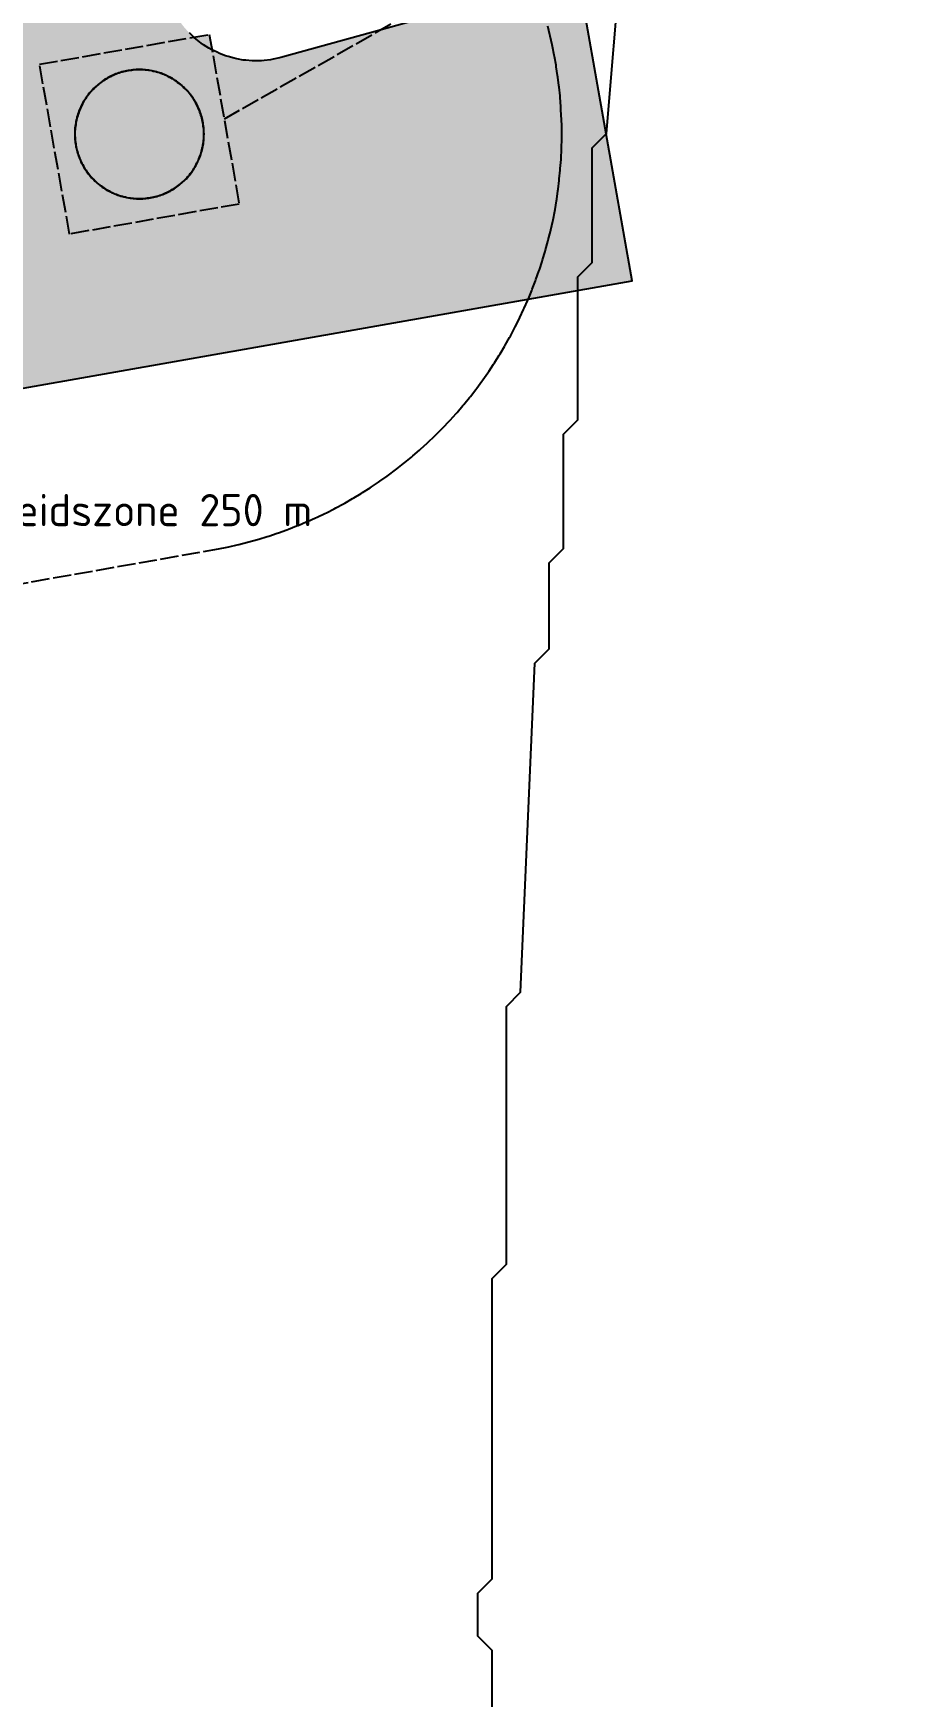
# Model space of a CAD drawing. Header units: metres. Extents: x 284000 to 318000, y 7632000 to 7666000.
# Drawn here: x 296130 to 296738, y 7646533 to 7647695 of the extents above; entities that cross this region are included whole.
import ezdxf
from ezdxf.enums import TextEntityAlignment as Align

# ---------------------------------------------------------------- set-up
doc = ezdxf.new("R2010")
doc.units = ezdxf.units.M
doc.header["$LTSCALE"] = 10
doc.linetypes.add('DASHED', pattern=[1.524, 1.27, -0.254])
for name, color, linetype in [('HV-D-OPSLAG', 51, 'Continuous'), ('HV-KUSTLIJN', 4, 'Continuous'), ('HV-LEIDING', 1, 'Continuous'), ('HV-LNG', 1, 'Continuous'), ('HV-ONDERGROND', 8, 'Continuous'), ('HV-TEKST-02', 7, 'Continuous'), ('HV-VEILIGHEID', 1, 'Continuous')]:
    doc.layers.add(name, color=color, linetype=linetype)
doc.styles.add('NLCS-ISO', font='NLCS-ISO.ttf')
picture_1 = doc.add_image_def('image1.jpg', size_in_pixel=(3400, 3400))

msp = doc.modelspace()

# ---------------------------------------------------------------- hatches: boundary and pattern name
at = {"layer": 'HV-D-OPSLAG', "true_color": 0xf1faee, "transparency": 33554534}
h = msp.add_hatch(color=51, dxfattribs=at)
h.dxf.hatch_style = 1
h.paths.add_polyline_path([(296252.5, 7647694.3), (296273.4, 7647575.8), (296154.9, 7647554.8), (296133.9, 7647673.4)])
h = msp.add_hatch(color=51, dxfattribs=at)
h.dxf.hatch_style = 1
h.paths.add_polyline_path([(296248.2, 7647632.4), (296248, 7647633.5), (296247.7, 7647634.6), (296247.5, 7647635.7), (296247.2, 7647636.8), (296246.9, 7647637.8), (296246.5, 7647638.9), (296246.2, 7647639.9), (296245.8, 7647641), (296245.4, 7647642), (296244.9, 7647643), (296244.5, 7647644), (296244, 7647645), (296243.5, 7647646), (296242.9, 7647647), (296242.4, 7647647.9), (296241.8, 7647648.9), (296241.2, 7647649.8), (296240.5, 7647650.7), (296239.9, 7647651.6), (296239.2, 7647652.5), (296238.5, 7647653.3), (296237.8, 7647654.2), (296237.1, 7647655), (296236.3, 7647655.8), (296235.5, 7647656.6), (296234.7, 7647657.4), (296233.9, 7647658.1), (296233.1, 7647658.9), (296232.3, 7647659.6), (296231.4, 7647660.3), (296230.5, 7647660.9), (296229.6, 7647661.6), (296228.7, 7647662.2), (296227.8, 7647662.8), (296226.8, 7647663.4), (296225.8, 7647663.9), (296224.9, 7647664.5), (296223.9, 7647665), (296222.9, 7647665.5), (296221.9, 7647665.9), (296220.9, 7647666.4), (296219.8, 7647666.8), (296218.8, 7647667.2), (296217.7, 7647667.5), (296216.7, 7647667.8), (296215.6, 7647668.2), (296214.6, 7647668.4), (296213.5, 7647668.7), (296212.4, 7647668.9), (296211.3, 7647669.1), (296210.2, 7647669.3), (296209.1, 7647669.4), (296208, 7647669.6), (296206.9, 7647669.6), (296205.8, 7647669.7), (296204.7, 7647669.7), (296203.6, 7647669.8), (296202.5, 7647669.7), (296201.4, 7647669.7), (296200.3, 7647669.6), (296199.1, 7647669.5), (296198, 7647669.4), (296197, 7647669.2), (296195.9, 7647669.1), (296194.8, 7647668.9), (296193.7, 7647668.6), (296192.6, 7647668.4), (296191.5, 7647668.1), (296190.5, 7647667.8), (296189.4, 7647667.4), (296188.4, 7647667.1), (296187.3, 7647666.7), (296186.3, 7647666.3), (296185.3, 7647665.8), (296184.3, 7647665.4), (296183.3, 7647664.9), (296182.3, 7647664.4), (296181.3, 7647663.8), (296180.4, 7647663.3), (296179.4, 7647662.7), (296178.5, 7647662.1), (296177.6, 7647661.4), (296176.7, 7647660.8), (296175.8, 7647660.1), (296175, 7647659.4), (296174.1, 7647658.7), (296173.3, 7647658), (296172.5, 7647657.2), (296171.7, 7647656.4), (296170.9, 7647655.6), (296170.2, 7647654.8), (296169.4, 7647654), (296168.7, 7647653.2), (296168, 7647652.3), (296167.4, 7647651.4), (296166.7, 7647650.5), (296166.1, 7647649.6), (296165.5, 7647648.7), (296164.9, 7647647.7), (296164.3, 7647646.7), (296163.8, 7647645.8), (296163.3, 7647644.8), (296162.8, 7647643.8), (296162.4, 7647642.8), (296161.9, 7647641.8), (296161.5, 7647640.7), (296161.1, 7647639.7), (296160.8, 7647638.6), (296160.4, 7647637.6), (296160.1, 7647636.5), (296159.9, 7647635.5), (296159.6, 7647634.4), (296159.4, 7647633.3), (296159.2, 7647632.2), (296159, 7647631.1), (296158.9, 7647630), (296158.7, 7647628.9), (296158.7, 7647627.8), (296158.6, 7647626.7), (296158.6, 7647625.6), (296158.5, 7647624.5), (296158.6, 7647623.4), (296158.6, 7647622.3), (296158.7, 7647621.2), (296158.8, 7647620), (296158.9, 7647618.9), (296159, 7647617.9), (296159.2, 7647616.8), (296159.4, 7647615.7), (296159.7, 7647614.6), (296159.9, 7647613.5), (296160.2, 7647612.4), (296160.5, 7647611.4), (296160.9, 7647610.3), (296161.2, 7647609.3), (296161.6, 7647608.2), (296162, 7647607.2), (296162.5, 7647606.2), (296162.9, 7647605.2), (296163.4, 7647604.2), (296163.9, 7647603.2), (296164.5, 7647602.2), (296165, 7647601.3), (296165.6, 7647600.3), (296166.2, 7647599.4), (296166.8, 7647598.5), (296167.5, 7647597.6), (296168.2, 7647596.7), (296168.9, 7647595.9), (296169.6, 7647595), (296170.3, 7647594.2), (296171.1, 7647593.4), (296171.9, 7647592.6), (296172.6, 7647591.8), (296173.5, 7647591.1), (296174.3, 7647590.3), (296175.1, 7647589.6), (296176, 7647588.9), (296176.9, 7647588.3), (296177.8, 7647587.6), (296178.7, 7647587), (296179.6, 7647586.4), (296180.6, 7647585.8), (296181.5, 7647585.2), (296182.5, 7647584.7), (296183.5, 7647584.2), (296184.5, 7647583.7), (296185.5, 7647583.3), (296186.5, 7647582.8), (296187.6, 7647582.4), (296188.6, 7647582), (296189.6, 7647581.7), (296190.7, 7647581.3), (296191.8, 7647581), (296192.8, 7647580.8), (296193.9, 7647580.5), (296195, 7647580.3), (296196.1, 7647580.1), (296197.2, 7647579.9), (296198.3, 7647579.8), (296199.4, 7647579.6), (296200.5, 7647579.6), (296201.6, 7647579.5), (296202.7, 7647579.5), (296203.8, 7647579.4), (296204.9, 7647579.5), (296206, 7647579.5), (296207.1, 7647579.6), (296208.2, 7647579.7), (296209.3, 7647579.8), (296210.4, 7647579.9), (296211.5, 7647580.1), (296212.6, 7647580.3), (296213.7, 7647580.6), (296214.8, 7647580.8), (296215.9, 7647581.1), (296216.9, 7647581.4), (296218, 7647581.8), (296219, 7647582.1), (296220.1, 7647582.5), (296221.1, 7647582.9), (296222.1, 7647583.4), (296223.1, 7647583.8), (296224.1, 7647584.3), (296225.1, 7647584.8), (296226.1, 7647585.4), (296227, 7647585.9), (296228, 7647586.5), (296228.9, 7647587.1), (296229.8, 7647587.7), (296230.7, 7647588.4), (296231.6, 7647589.1), (296232.4, 7647589.8), (296233.3, 7647590.5), (296234.1, 7647591.2), (296234.9, 7647592), (296235.7, 7647592.8), (296236.5, 7647593.5), (296237.2, 7647594.4), (296238, 7647595.2), (296238.7, 7647596), (296239.4, 7647596.9), (296240, 7647597.8), (296240.7, 7647598.7), (296241.3, 7647599.6), (296241.9, 7647600.5), (296242.5, 7647601.5), (296243, 7647602.4), (296243.6, 7647603.4), (296244.1, 7647604.4), (296244.6, 7647605.4), (296245, 7647606.4), (296245.5, 7647607.4), (296245.9, 7647608.5), (296246.3, 7647609.5), (296246.6, 7647610.6), (296246.9, 7647611.6), (296247.3, 7647612.7), (296247.5, 7647613.7), (296247.8, 7647614.8), (296248, 7647615.9), (296248.2, 7647617), (296248.4, 7647618.1), (296248.5, 7647619.2), (296248.6, 7647620.3), (296248.7, 7647621.4), (296248.8, 7647622.5), (296248.8, 7647623.6), (296248.9, 7647624.7), (296248.8, 7647625.8), (296248.8, 7647626.9), (296248.7, 7647628), (296248.6, 7647629.1), (296248.5, 7647630.2), (296248.3, 7647631.3)])
at = {"layer": 'HV-LNG', "true_color": 0xef233c, "transparency": 33554534}
h = msp.add_hatch(color=1, dxfattribs=at)
h.dxf.hatch_style = 1
h.paths.add_polyline_path([(296446.8, 7648095.4), (295458.5, 7647921.2), (295559.6, 7647348), (296547.8, 7647522.2), (296510.2, 7647735.7), (296302.5, 7647678.1), (296301.5, 7647677.9), (296297.2, 7647676.9), (296295.3, 7647676.6), (296290.9, 7647676.1), (296288.9, 7647675.9), (296284.5, 7647675.8), (296282.5, 7647675.8), (296278.1, 7647676.2), (296276.2, 7647676.4), (296271.8, 7647677.2), (296269.9, 7647677.6), (296265.7, 7647678.8), (296263.8, 7647679.4), (296259.7, 7647681), (296257.9, 7647681.8), (296253.9, 7647683.8), (296252.2, 7647684.7), (296248.5, 7647687.1), (296246.9, 7647688.2), (296243.4, 7647690.9), (296241.9, 7647692.2), (296238.7, 7647695.3), (296237.3, 7647696.7), (296234.4, 7647700), (296233.2, 7647701.6), (296230.7, 7647705.2), (296229.6, 7647706.9), (296227.5, 7647710.7), (296226.6, 7647712.5), (296224.8, 7647716.5), (296224.1, 7647718.3), (296222.7, 7647722.5), (296222.2, 7647724.4), (296221.2, 7647728.7), (296220.8, 7647730.7), (296220.3, 7647735.1), (296220.2, 7647737), (296220, 7647741.4), (296220.1, 7647743.4), (296220.4, 7647747.8), (296220.7, 7647749.8), (296221.4, 7647754.1), (296221.8, 7647756), (296223, 7647760.3), (296223.6, 7647762.2), (296225.2, 7647766.3), (296226, 7647768.1), (296228, 7647772), (296229, 7647773.7), (296231.3, 7647777.5), (296232.5, 7647779.1), (296235.2, 7647782.6), (296236.5, 7647784.1), (296239.5, 7647787.3), (296240.9, 7647788.6), (296244.3, 7647791.5), (296245.8, 7647792.7), (296249.4, 7647795.3), (296251.1, 7647796.3), (296254.9, 7647798.5), (296256.7, 7647799.4), (296260.7, 7647801.2), (296262.6, 7647801.9), (296266.8, 7647803.3), (296267.7, 7647803.6), (296487.5, 7647864.5)])
h = msp.add_hatch(color=1, dxfattribs=at)
h.dxf.hatch_style = 1
h.paths.add_polyline_path([(296248, 7647632.4), (296247.8, 7647633.5), (296247.6, 7647634.6), (296247.3, 7647635.7), (296247, 7647636.7), (296246.7, 7647637.8), (296246.4, 7647638.8), (296246, 7647639.9), (296245.6, 7647640.9), (296245.2, 7647641.9), (296244.8, 7647642.9), (296244.3, 7647643.9), (296243.8, 7647644.9), (296243.3, 7647645.9), (296242.8, 7647646.9), (296242.2, 7647647.8), (296241.7, 7647648.8), (296241, 7647649.7), (296240.4, 7647650.6), (296239.8, 7647651.5), (296239.1, 7647652.4), (296238.4, 7647653.2), (296237.7, 7647654.1), (296237, 7647654.9), (296236.2, 7647655.7), (296235.4, 7647656.5), (296234.6, 7647657.3), (296233.8, 7647658), (296233, 7647658.8), (296232.2, 7647659.5), (296231.3, 7647660.1), (296230.4, 7647660.8), (296229.5, 7647661.5), (296228.6, 7647662.1), (296227.7, 7647662.7), (296226.7, 7647663.3), (296225.8, 7647663.8), (296224.8, 7647664.3), (296223.8, 7647664.8), (296222.8, 7647665.3), (296221.8, 7647665.8), (296220.8, 7647666.2), (296219.8, 7647666.6), (296218.7, 7647667), (296217.7, 7647667.4), (296216.6, 7647667.7), (296215.6, 7647668), (296214.5, 7647668.3), (296213.4, 7647668.5), (296212.4, 7647668.8), (296211.3, 7647669), (296210.2, 7647669.1), (296209.1, 7647669.3), (296208, 7647669.4), (296206.9, 7647669.5), (296205.8, 7647669.6), (296204.7, 7647669.6), (296203.6, 7647669.6), (296202.5, 7647669.6), (296201.4, 7647669.5), (296200.3, 7647669.5), (296199.2, 7647669.4), (296198.1, 7647669.2), (296197, 7647669.1), (296195.9, 7647668.9), (296194.8, 7647668.7), (296193.7, 7647668.5), (296192.6, 7647668.2), (296191.6, 7647667.9), (296190.5, 7647667.6), (296189.5, 7647667.3), (296188.4, 7647666.9), (296187.4, 7647666.5), (296186.4, 7647666.1), (296185.4, 7647665.7), (296184.3, 7647665.2), (296183.4, 7647664.7), (296182.4, 7647664.2), (296181.4, 7647663.7), (296180.5, 7647663.1), (296179.5, 7647662.6), (296178.6, 7647661.9), (296177.7, 7647661.3), (296176.8, 7647660.7), (296175.9, 7647660), (296175.1, 7647659.3), (296174.2, 7647658.6), (296173.4, 7647657.9), (296172.6, 7647657.1), (296171.8, 7647656.3), (296171, 7647655.5), (296170.3, 7647654.7), (296169.5, 7647653.9), (296168.8, 7647653.1), (296168.1, 7647652.2), (296167.5, 7647651.3), (296166.8, 7647650.4), (296166.2, 7647649.5), (296165.6, 7647648.6), (296165, 7647647.6), (296164.5, 7647646.7), (296164, 7647645.7), (296163.4, 7647644.7), (296163, 7647643.7), (296162.5, 7647642.7), (296162.1, 7647641.7), (296161.7, 7647640.7), (296161.3, 7647639.6), (296160.9, 7647638.6), (296160.6, 7647637.5), (296160.3, 7647636.5), (296160, 7647635.4), (296159.8, 7647634.3), (296159.5, 7647633.3), (296159.3, 7647632.2), (296159.2, 7647631.1), (296159, 7647630), (296158.9, 7647628.9), (296158.8, 7647627.8), (296158.7, 7647626.7), (296158.7, 7647625.6), (296158.7, 7647624.5), (296158.7, 7647623.4), (296158.8, 7647622.3), (296158.8, 7647621.2), (296158.9, 7647620.1), (296159.1, 7647619), (296159.2, 7647617.9), (296159.4, 7647616.8), (296159.6, 7647615.7), (296159.8, 7647614.6), (296160.1, 7647613.5), (296160.4, 7647612.5), (296160.7, 7647611.4), (296161, 7647610.4), (296161.4, 7647609.3), (296161.8, 7647608.3), (296162.2, 7647607.3), (296162.6, 7647606.3), (296163.1, 7647605.2), (296163.6, 7647604.3), (296164.1, 7647603.3), (296164.6, 7647602.3), (296165.2, 7647601.4), (296165.7, 7647600.4), (296166.4, 7647599.5), (296167, 7647598.6), (296167.6, 7647597.7), (296168.3, 7647596.8), (296169, 7647596), (296169.7, 7647595.1), (296170.4, 7647594.3), (296171.2, 7647593.5), (296172, 7647592.7), (296172.8, 7647591.9), (296173.6, 7647591.2), (296174.4, 7647590.4), (296175.2, 7647589.7), (296176.1, 7647589), (296177, 7647588.4), (296177.9, 7647587.7), (296178.8, 7647587.1), (296179.7, 7647586.5), (296180.7, 7647585.9), (296181.6, 7647585.4), (296182.6, 7647584.9), (296183.6, 7647584.3), (296184.6, 7647583.9), (296185.6, 7647583.4), (296186.6, 7647583), (296187.6, 7647582.6), (296188.7, 7647582.2), (296189.7, 7647581.8), (296190.8, 7647581.5), (296191.8, 7647581.2), (296192.9, 7647580.9), (296194, 7647580.7), (296195, 7647580.4), (296196.1, 7647580.2), (296197.2, 7647580.1), (296198.3, 7647579.9), (296199.4, 7647579.8), (296200.5, 7647579.7), (296201.6, 7647579.6), (296202.7, 7647579.6), (296203.8, 7647579.6), (296204.9, 7647579.6), (296206, 7647579.7), (296207.1, 7647579.7), (296208.2, 7647579.8), (296209.3, 7647580), (296210.4, 7647580.1), (296211.5, 7647580.3), (296212.6, 7647580.5), (296213.7, 7647580.7), (296214.8, 7647581), (296215.8, 7647581.3), (296216.9, 7647581.6), (296217.9, 7647581.9), (296219, 7647582.3), (296220, 7647582.7), (296221, 7647583.1), (296222, 7647583.5), (296223, 7647584), (296224, 7647584.5), (296225, 7647585), (296226, 7647585.5), (296226.9, 7647586.1), (296227.9, 7647586.6), (296228.8, 7647587.3), (296229.7, 7647587.9), (296230.6, 7647588.5), (296231.5, 7647589.2), (296232.3, 7647589.9), (296233.2, 7647590.6), (296234, 7647591.3), (296234.8, 7647592.1), (296235.6, 7647592.9), (296236.4, 7647593.7), (296237.1, 7647594.5), (296237.9, 7647595.3), (296238.6, 7647596.1), (296239.2, 7647597), (296239.9, 7647597.9), (296240.6, 7647598.8), (296241.2, 7647599.7), (296241.8, 7647600.6), (296242.4, 7647601.6), (296242.9, 7647602.5), (296243.4, 7647603.5), (296243.9, 7647604.5), (296244.4, 7647605.5), (296244.9, 7647606.5), (296245.3, 7647607.5), (296245.7, 7647608.5), (296246.1, 7647609.6), (296246.5, 7647610.6), (296246.8, 7647611.7), (296247.1, 7647612.7), (296247.4, 7647613.8), (296247.6, 7647614.9), (296247.9, 7647615.9), (296248.1, 7647617), (296248.2, 7647618.1), (296248.4, 7647619.2), (296248.5, 7647620.3), (296248.6, 7647621.4), (296248.6, 7647622.5), (296248.7, 7647623.6), (296248.7, 7647624.7), (296248.7, 7647625.8), (296248.6, 7647626.9), (296248.6, 7647628), (296248.5, 7647629.1), (296248.3, 7647630.2), (296248.2, 7647631.3)])

# ---------------------------------------------------------------- linework, layer by layer
at = {"layer": 'HV-D-OPSLAG', "linetype": 'DASHED'}
msp.add_lwpolyline([(296252.5, 7647694.3), (296273.4, 7647575.8), (296154.9, 7647554.8), (296133.9, 7647673.4), (296252.5, 7647694.3)], close=True, dxfattribs=at)
at = {"layer": 'HV-D-OPSLAG'}
msp.add_lwpolyline([(296248.2, 7647632.4), (296248, 7647633.5), (296247.7, 7647634.6), (296247.5, 7647635.7), (296247.2, 7647636.8), (296246.9, 7647637.8), (296246.5, 7647638.9), (296246.2, 7647639.9), (296245.8, 7647641), (296245.4, 7647642), (296244.9, 7647643), (296244.5, 7647644), (296244, 7647645), (296243.5, 7647646), (296242.9, 7647647), (296242.4, 7647647.9), (296241.8, 7647648.9), (296241.2, 7647649.8), (296240.5, 7647650.7), (296239.9, 7647651.6), (296239.2, 7647652.5), (296238.5, 7647653.3), (296237.8, 7647654.2), (296237.1, 7647655), (296236.3, 7647655.8), (296235.5, 7647656.6), (296234.7, 7647657.4), (296233.9, 7647658.1), (296233.1, 7647658.9), (296232.3, 7647659.6), (296231.4, 7647660.3), (296230.5, 7647660.9), (296229.6, 7647661.6), (296228.7, 7647662.2), (296227.8, 7647662.8), (296226.8, 7647663.4), (296225.8, 7647663.9), (296224.9, 7647664.5), (296223.9, 7647665), (296222.9, 7647665.5), (296221.9, 7647665.9), (296220.9, 7647666.4), (296219.8, 7647666.8), (296218.8, 7647667.2), (296217.7, 7647667.5), (296216.7, 7647667.8), (296215.6, 7647668.2), (296214.6, 7647668.4), (296213.5, 7647668.7), (296212.4, 7647668.9), (296211.3, 7647669.1), (296210.2, 7647669.3), (296209.1, 7647669.4), (296208, 7647669.6), (296206.9, 7647669.6), (296205.8, 7647669.7), (296204.7, 7647669.7), (296203.6, 7647669.8), (296202.5, 7647669.7), (296201.4, 7647669.7), (296200.3, 7647669.6), (296199.1, 7647669.5), (296198, 7647669.4), (296197, 7647669.2), (296195.9, 7647669.1), (296194.8, 7647668.9), (296193.7, 7647668.6), (296192.6, 7647668.4), (296191.5, 7647668.1), (296190.5, 7647667.8), (296189.4, 7647667.4), (296188.4, 7647667.1), (296187.3, 7647666.7), (296186.3, 7647666.3), (296185.3, 7647665.8), (296184.3, 7647665.4), (296183.3, 7647664.9), (296182.3, 7647664.4), (296181.3, 7647663.8), (296180.4, 7647663.3), (296179.4, 7647662.7), (296178.5, 7647662.1), (296177.6, 7647661.4), (296176.7, 7647660.8), (296175.8, 7647660.1), (296175, 7647659.4), (296174.1, 7647658.7), (296173.3, 7647658), (296172.5, 7647657.2), (296171.7, 7647656.4), (296170.9, 7647655.6), (296170.2, 7647654.8), (296169.4, 7647654), (296168.7, 7647653.2), (296168, 7647652.3), (296167.4, 7647651.4), (296166.7, 7647650.5), (296166.1, 7647649.6), (296165.5, 7647648.7), (296164.9, 7647647.7), (296164.3, 7647646.7), (296163.8, 7647645.8), (296163.3, 7647644.8), (296162.8, 7647643.8), (296162.4, 7647642.8), (296161.9, 7647641.8), (296161.5, 7647640.7), (296161.1, 7647639.7), (296160.8, 7647638.6), (296160.4, 7647637.6), (296160.1, 7647636.5), (296159.9, 7647635.5), (296159.6, 7647634.4), (296159.4, 7647633.3), (296159.2, 7647632.2), (296159, 7647631.1), (296158.9, 7647630), (296158.7, 7647628.9), (296158.7, 7647627.8), (296158.6, 7647626.7), (296158.6, 7647625.6), (296158.5, 7647624.5), (296158.6, 7647623.4), (296158.6, 7647622.3), (296158.7, 7647621.2), (296158.8, 7647620), (296158.9, 7647618.9), (296159, 7647617.9), (296159.2, 7647616.8), (296159.4, 7647615.7), (296159.7, 7647614.6), (296159.9, 7647613.5), (296160.2, 7647612.4), (296160.5, 7647611.4), (296160.9, 7647610.3), (296161.2, 7647609.3), (296161.6, 7647608.2), (296162, 7647607.2), (296162.5, 7647606.2), (296162.9, 7647605.2), (296163.4, 7647604.2), (296163.9, 7647603.2), (296164.5, 7647602.2), (296165, 7647601.3), (296165.6, 7647600.3), (296166.2, 7647599.4), (296166.8, 7647598.5), (296167.5, 7647597.6), (296168.2, 7647596.7), (296168.9, 7647595.9), (296169.6, 7647595), (296170.3, 7647594.2), (296171.1, 7647593.4), (296171.9, 7647592.6), (296172.6, 7647591.8), (296173.5, 7647591.1), (296174.3, 7647590.3), (296175.1, 7647589.6), (296176, 7647588.9), (296176.9, 7647588.3), (296177.8, 7647587.6), (296178.7, 7647587), (296179.6, 7647586.4), (296180.6, 7647585.8), (296181.5, 7647585.2), (296182.5, 7647584.7), (296183.5, 7647584.2), (296184.5, 7647583.7), (296185.5, 7647583.3), (296186.5, 7647582.8), (296187.6, 7647582.4), (296188.6, 7647582), (296189.6, 7647581.7), (296190.7, 7647581.3), (296191.8, 7647581), (296192.8, 7647580.8), (296193.9, 7647580.5), (296195, 7647580.3), (296196.1, 7647580.1), (296197.2, 7647579.9), (296198.3, 7647579.8), (296199.4, 7647579.6), (296200.5, 7647579.6), (296201.6, 7647579.5), (296202.7, 7647579.5), (296203.8, 7647579.4), (296204.9, 7647579.5), (296206, 7647579.5), (296207.1, 7647579.6), (296208.2, 7647579.7), (296209.3, 7647579.8), (296210.4, 7647579.9), (296211.5, 7647580.1), (296212.6, 7647580.3), (296213.7, 7647580.6), (296214.8, 7647580.8), (296215.9, 7647581.1), (296216.9, 7647581.4), (296218, 7647581.8), (296219, 7647582.1), (296220.1, 7647582.5), (296221.1, 7647582.9), (296222.1, 7647583.4), (296223.1, 7647583.8), (296224.1, 7647584.3), (296225.1, 7647584.8), (296226.1, 7647585.4), (296227, 7647585.9), (296228, 7647586.5), (296228.9, 7647587.1), (296229.8, 7647587.7), (296230.7, 7647588.4), (296231.6, 7647589.1), (296232.4, 7647589.8), (296233.3, 7647590.5), (296234.1, 7647591.2), (296234.9, 7647592), (296235.7, 7647592.8), (296236.5, 7647593.5), (296237.2, 7647594.4), (296238, 7647595.2), (296238.7, 7647596), (296239.4, 7647596.9), (296240, 7647597.8), (296240.7, 7647598.7), (296241.3, 7647599.6), (296241.9, 7647600.5), (296242.5, 7647601.5), (296243, 7647602.4), (296243.6, 7647603.4), (296244.1, 7647604.4), (296244.6, 7647605.4), (296245, 7647606.4), (296245.5, 7647607.4), (296245.9, 7647608.5), (296246.3, 7647609.5), (296246.6, 7647610.6), (296246.9, 7647611.6), (296247.3, 7647612.7), (296247.5, 7647613.7), (296247.8, 7647614.8), (296248, 7647615.9), (296248.2, 7647617), (296248.4, 7647618.1), (296248.5, 7647619.2), (296248.6, 7647620.3), (296248.7, 7647621.4), (296248.8, 7647622.5), (296248.8, 7647623.6), (296248.9, 7647624.7), (296248.8, 7647625.8), (296248.8, 7647626.9), (296248.7, 7647628), (296248.6, 7647629.1), (296248.5, 7647630.2), (296248.3, 7647631.3), (296248.2, 7647632.4)], close=True, dxfattribs=at)
at = {"layer": 'HV-KUSTLIJN'}
msp.add_lwpolyline([(296450, 7646485), (296450, 7646565), (296440, 7646575), (296440, 7646605), (296450, 7646615), (296450, 7646825), (296460, 7646835), (296460, 7647015), (296470, 7647025), (296480, 7647255), (296490, 7647265), (296490, 7647325), (296500, 7647335), (296500, 7647415), (296510, 7647425), (296510, 7647525), (296520, 7647535), (296520, 7647615), (296530, 7647625), (296540, 7647745)], dxfattribs=at)
at = {"layer": 'HV-LEIDING', "linetype": 'DASHED'}
msp.add_lwpolyline([(297351.5, 7648040.8), (297364.4, 7647976.9), (296797.2, 7647841.3), (296392.6, 7647708.9), (296263, 7647635.1)], dxfattribs=at)
at = {"layer": 'HV-LNG'}
msp.add_lwpolyline([(295559.6, 7647348), (296547.8, 7647522.2), (296510.2, 7647735.7), (296302.5, 7647678.1), (296301.5, 7647677.9), (296297.2, 7647676.9), (296295.3, 7647676.6), (296290.9, 7647676.1), (296288.9, 7647675.9), (296284.5, 7647675.8), (296282.5, 7647675.8), (296278.1, 7647676.2), (296276.2, 7647676.4), (296271.8, 7647677.2), (296269.9, 7647677.6), (296265.7, 7647678.8), (296263.8, 7647679.4), (296259.7, 7647681), (296257.9, 7647681.8), (296253.9, 7647683.8), (296252.2, 7647684.7), (296248.5, 7647687.1), (296246.9, 7647688.2), (296243.4, 7647690.9), (296241.9, 7647692.2), (296238.7, 7647695.3)], dxfattribs=at)
msp.add_lwpolyline([(296248, 7647632.4), (296247.8, 7647633.5), (296247.6, 7647634.6), (296247.3, 7647635.7), (296247, 7647636.7), (296246.7, 7647637.8), (296246.4, 7647638.8), (296246, 7647639.9), (296245.6, 7647640.9), (296245.2, 7647641.9), (296244.8, 7647642.9), (296244.3, 7647643.9), (296243.8, 7647644.9), (296243.3, 7647645.9), (296242.8, 7647646.9), (296242.2, 7647647.8), (296241.7, 7647648.8), (296241, 7647649.7), (296240.4, 7647650.6), (296239.8, 7647651.5), (296239.1, 7647652.4), (296238.4, 7647653.2), (296237.7, 7647654.1), (296237, 7647654.9), (296236.2, 7647655.7), (296235.4, 7647656.5), (296234.6, 7647657.3), (296233.8, 7647658), (296233, 7647658.8), (296232.2, 7647659.5), (296231.3, 7647660.1), (296230.4, 7647660.8), (296229.5, 7647661.5), (296228.6, 7647662.1), (296227.7, 7647662.7), (296226.7, 7647663.3), (296225.8, 7647663.8), (296224.8, 7647664.3), (296223.8, 7647664.8), (296222.8, 7647665.3), (296221.8, 7647665.8), (296220.8, 7647666.2), (296219.8, 7647666.6), (296218.7, 7647667), (296217.7, 7647667.4), (296216.6, 7647667.7), (296215.6, 7647668), (296214.5, 7647668.3), (296213.4, 7647668.5), (296212.4, 7647668.8), (296211.3, 7647669), (296210.2, 7647669.1), (296209.1, 7647669.3), (296208, 7647669.4), (296206.9, 7647669.5), (296205.8, 7647669.6), (296204.7, 7647669.6), (296203.6, 7647669.6), (296202.5, 7647669.6), (296201.4, 7647669.5), (296200.3, 7647669.5), (296199.2, 7647669.4), (296198.1, 7647669.2), (296197, 7647669.1), (296195.9, 7647668.9), (296194.8, 7647668.7), (296193.7, 7647668.5), (296192.6, 7647668.2), (296191.6, 7647667.9), (296190.5, 7647667.6), (296189.5, 7647667.3), (296188.4, 7647666.9), (296187.4, 7647666.5), (296186.4, 7647666.1), (296185.4, 7647665.7), (296184.3, 7647665.2), (296183.4, 7647664.7), (296182.4, 7647664.2), (296181.4, 7647663.7), (296180.5, 7647663.1), (296179.5, 7647662.6), (296178.6, 7647661.9), (296177.7, 7647661.3), (296176.8, 7647660.7), (296175.9, 7647660), (296175.1, 7647659.3), (296174.2, 7647658.6), (296173.4, 7647657.9), (296172.6, 7647657.1), (296171.8, 7647656.3), (296171, 7647655.5), (296170.3, 7647654.7), (296169.5, 7647653.9), (296168.8, 7647653.1), (296168.1, 7647652.2), (296167.5, 7647651.3), (296166.8, 7647650.4), (296166.2, 7647649.5), (296165.6, 7647648.6), (296165, 7647647.6), (296164.5, 7647646.7), (296164, 7647645.7), (296163.4, 7647644.7), (296163, 7647643.7), (296162.5, 7647642.7), (296162.1, 7647641.7), (296161.7, 7647640.7), (296161.3, 7647639.6), (296160.9, 7647638.6), (296160.6, 7647637.5), (296160.3, 7647636.5), (296160, 7647635.4), (296159.8, 7647634.3), (296159.5, 7647633.3), (296159.3, 7647632.2), (296159.2, 7647631.1), (296159, 7647630), (296158.9, 7647628.9), (296158.8, 7647627.8), (296158.7, 7647626.7), (296158.7, 7647625.6), (296158.7, 7647624.5), (296158.7, 7647623.4), (296158.8, 7647622.3), (296158.8, 7647621.2), (296158.9, 7647620.1), (296159.1, 7647619), (296159.2, 7647617.9), (296159.4, 7647616.8), (296159.6, 7647615.7), (296159.8, 7647614.6), (296160.1, 7647613.5), (296160.4, 7647612.5), (296160.7, 7647611.4), (296161, 7647610.4), (296161.4, 7647609.3), (296161.8, 7647608.3), (296162.2, 7647607.3), (296162.6, 7647606.3), (296163.1, 7647605.2), (296163.6, 7647604.3), (296164.1, 7647603.3), (296164.6, 7647602.3), (296165.2, 7647601.4), (296165.7, 7647600.4), (296166.4, 7647599.5), (296167, 7647598.6), (296167.6, 7647597.7), (296168.3, 7647596.8), (296169, 7647596), (296169.7, 7647595.1), (296170.4, 7647594.3), (296171.2, 7647593.5), (296172, 7647592.7), (296172.8, 7647591.9), (296173.6, 7647591.2), (296174.4, 7647590.4), (296175.2, 7647589.7), (296176.1, 7647589), (296177, 7647588.4), (296177.9, 7647587.7), (296178.8, 7647587.1), (296179.7, 7647586.5), (296180.7, 7647585.9), (296181.6, 7647585.4), (296182.6, 7647584.9), (296183.6, 7647584.3), (296184.6, 7647583.9), (296185.6, 7647583.4), (296186.6, 7647583), (296187.6, 7647582.6), (296188.7, 7647582.2), (296189.7, 7647581.8), (296190.8, 7647581.5), (296191.8, 7647581.2), (296192.9, 7647580.9), (296194, 7647580.7), (296195, 7647580.4), (296196.1, 7647580.2), (296197.2, 7647580.1), (296198.3, 7647579.9), (296199.4, 7647579.8), (296200.5, 7647579.7), (296201.6, 7647579.6), (296202.7, 7647579.6), (296203.8, 7647579.6), (296204.9, 7647579.6), (296206, 7647579.7), (296207.1, 7647579.7), (296208.2, 7647579.8), (296209.3, 7647580), (296210.4, 7647580.1), (296211.5, 7647580.3), (296212.6, 7647580.5), (296213.7, 7647580.7), (296214.8, 7647581), (296215.8, 7647581.3), (296216.9, 7647581.6), (296217.9, 7647581.9), (296219, 7647582.3), (296220, 7647582.7), (296221, 7647583.1), (296222, 7647583.5), (296223, 7647584), (296224, 7647584.5), (296225, 7647585), (296226, 7647585.5), (296226.9, 7647586.1), (296227.9, 7647586.6), (296228.8, 7647587.3), (296229.7, 7647587.9), (296230.6, 7647588.5), (296231.5, 7647589.2), (296232.3, 7647589.9), (296233.2, 7647590.6), (296234, 7647591.3), (296234.8, 7647592.1), (296235.6, 7647592.9), (296236.4, 7647593.7), (296237.1, 7647594.5), (296237.9, 7647595.3), (296238.6, 7647596.1), (296239.2, 7647597), (296239.9, 7647597.9), (296240.6, 7647598.8), (296241.2, 7647599.7), (296241.8, 7647600.6), (296242.4, 7647601.6), (296242.9, 7647602.5), (296243.4, 7647603.5), (296243.9, 7647604.5), (296244.4, 7647605.5), (296244.9, 7647606.5), (296245.3, 7647607.5), (296245.7, 7647608.5), (296246.1, 7647609.6), (296246.5, 7647610.6), (296246.8, 7647611.7), (296247.1, 7647612.7), (296247.4, 7647613.8), (296247.6, 7647614.9), (296247.9, 7647615.9), (296248.1, 7647617), (296248.2, 7647618.1), (296248.4, 7647619.2), (296248.5, 7647620.3), (296248.6, 7647621.4), (296248.6, 7647622.5), (296248.7, 7647623.6), (296248.7, 7647624.7), (296248.7, 7647625.8), (296248.6, 7647626.9), (296248.6, 7647628), (296248.5, 7647629.1), (296248.3, 7647630.2), (296248.2, 7647631.3), (296248, 7647632.4)], close=True, dxfattribs=at)
at = {"layer": 'HV-VEILIGHEID', "linetype": 'DASHED'}
msp.add_lwpolyline([(295948.3, 7647280.2), (296259, 7647334.8), (296265, 7647336), (296266.1, 7647336.3), (296272.1, 7647337.6), (296273.2, 7647337.9), (296279.1, 7647339.4), (296280.2, 7647339.7), (296286.1, 7647341.3), (296287.2, 7647341.7), (296293, 7647343.5), (296294.1, 7647343.8), (296299.9, 7647345.7), (296300.9, 7647346.1), (296306.7, 7647348.2), (296307.8, 7647348.6), (296313.5, 7647350.8), (296314.5, 7647351.2), (296320.2, 7647353.6), (296321.2, 7647354), (296326.8, 7647356.5), (296327.8, 7647357), (296333.3, 7647359.6), (296334.3, 7647360.1), (296339.8, 7647362.9), (296340.8, 7647363.4), (296346.2, 7647366.3), (296347.1, 7647366.8), (296352.5, 7647369.9), (296353.4, 7647370.4), (296358.7, 7647373.6), (296359.6, 7647374.2), (296364.8, 7647377.5), (296365.7, 7647378.1), (296370.8, 7647381.5), (296371.7, 7647382.1), (296376.7, 7647385.7), (296377.6, 7647386.3), (296382.5, 7647390), (296383.4, 7647390.7), (296388.2, 7647394.4), (296389.1, 7647395.1), (296393.8, 7647399), (296394.7, 7647399.8), (296399.3, 7647403.8), (296400.1, 7647404.5), (296404.7, 7647408.6), (296405.5, 7647409.4), (296409.9, 7647413.6), (296410.7, 7647414.4), (296415, 7647418.8), (296415.8, 7647419.6), (296420, 7647424), (296420.8, 7647424.8), (296424.9, 7647429.4), (296425.6, 7647430.2), (296429.6, 7647434.9), (296430.3, 7647435.7), (296434.2, 7647440.5), (296434.9, 7647441.3), (296438.6, 7647446.2), (296439.3, 7647447.1), (296442.9, 7647452), (296443.6, 7647452.9), (296447.1, 7647457.9), (296447.7, 7647458.8), (296451.1, 7647463.9), (296451.7, 7647464.9), (296455, 7647470.1), (296455.6, 7647471), (296458.7, 7647476.3), (296459.2, 7647477.2), (296462.3, 7647482.6), (296462.8, 7647483.5), (296465.7, 7647489), (296466.2, 7647489.9), (296468.9, 7647495.4), (296469.4, 7647496.4), (296472, 7647502), (296472.5, 7647503), (296474.9, 7647508.6), (296475.4, 7647509.6), (296477.7, 7647515.3), (296478.1, 7647516.3), (296480.3, 7647522.1), (296480.7, 7647523.1), (296482.7, 7647528.9), (296483.1, 7647529.9), (296485, 7647535.7), (296485.3, 7647536.8), (296487.1, 7647542.7), (296487.4, 7647543.7), (296489, 7647549.7), (296489.3, 7647550.7), (296490.8, 7647556.7), (296491, 7647557.8), (296492.4, 7647563.7), (296492.6, 7647564.8), (296493.8, 7647570.9), (296494, 7647571.9), (296495, 7647578), (296495.2, 7647579.1), (296496, 7647585.1), (296496.2, 7647586.2), (296496.9, 7647592.3), (296497, 7647593.4), (296497.6, 7647599.5), (296497.7, 7647600.6), (296498.2, 7647606.8), (296498.2, 7647607.9), (296498.5, 7647614), (296498.5, 7647615.1), (296498.7, 7647621.2), (296498.7, 7647622.3), (296498.7, 7647628.5), (296498.7, 7647629.6), (296498.5, 7647635.7), (296498.4, 7647636.8), (296498.1, 7647642.9), (296498.1, 7647644), (296497.6, 7647650.2), (296497.5, 7647651.3), (296496.9, 7647657.4), (296496.7, 7647658.5), (296496, 7647664.5), (296495.8, 7647665.6), (296494.9, 7647671.7), (296494.7, 7647672.8), (296493.7, 7647678.8), (296493.5, 7647679.9), (296492.2, 7647685.9), (296492, 7647687), (296490.7, 7647693), (296490.4, 7647694.1), (296488.9, 7647700)], dxfattribs=at)

# ---------------------------------------------------------------- texts
at = {"layer": 'HV-TEKST-02', "style": 'NLCS-ISO'}
msp.add_text('veiligheidszone 250 m', height=22.5, dxfattribs=at).set_placement((296179.1, 7647361.9), align=Align.MIDDLE_CENTER)

# ---------------------------------------------------------------- pictures from other files: only their frames are drawn
at = {"layer": 'HV-ONDERGROND'}
image = msp.add_image(picture_1, insert=(284000, 7632000), size_in_units=(34000, 34000), dxfattribs=at)

doc.saveas('drawing.dxf')
